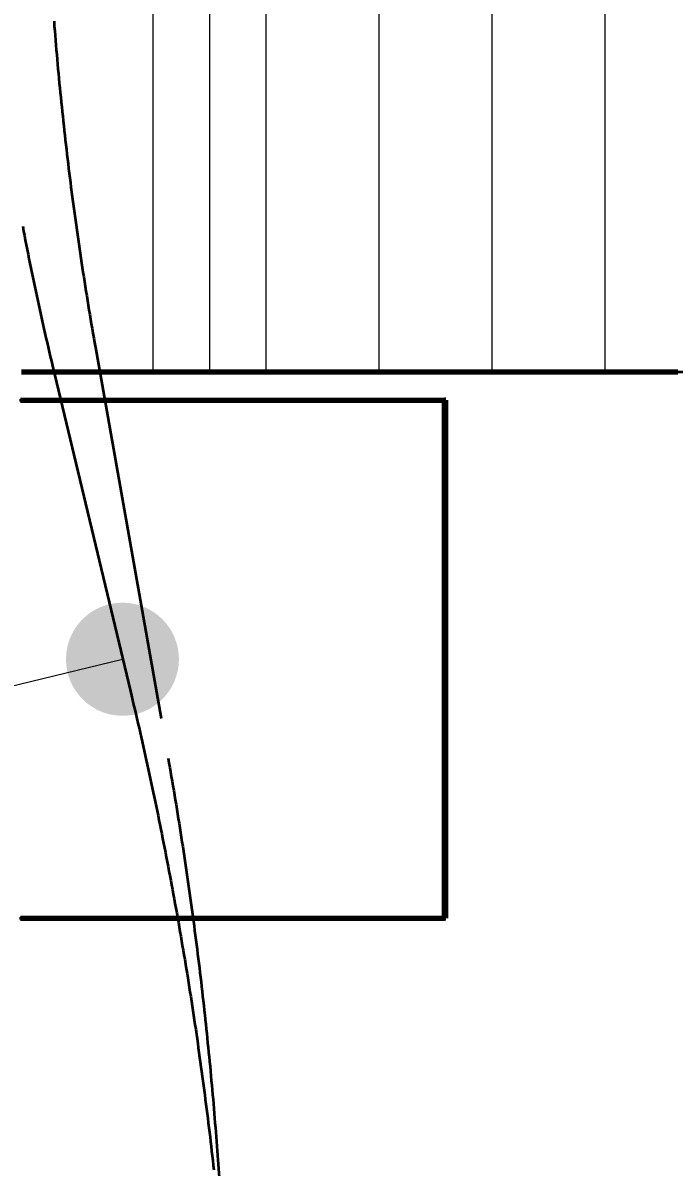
# Model space of a CAD drawing. Header units: millimetres. Extents: x 0 to 2208, y 0 to 420.
# Drawn here: x 79.01 to 85.97, y 165.2 to 177.35 of the extents above; entities that cross this region are included whole.
import ezdxf

# ---------------------------------------------------------------- set-up
doc = ezdxf.new("R2010")
doc.units = ezdxf.units.MM
doc.linetypes.add('IRAM-E-TRAZOS', pattern=[5, 4, -1])
for name, color, linetype, lineweight in [('01-VISIBLE', 7, 'CONTINUOUS', 70), ('02-OCULTA', 4, 'IRAM-E-TRAZOS', 35), ('04-COTA', 3, 'CONTINUOUS', 18), ('05-RAYADO', 8, 'CONTINUOUS', 18), ('08-FINA', 5, 'CONTINUOUS', 18)]:
    doc.layers.add(name, color=color, linetype=linetype, lineweight=lineweight)
doc.styles.add('ISO3098', font='isocpeur.ttf')
doc.dimstyles.new('FLAMA-IRAM', dxfattribs={"dimtxt": 3.5, "dimasz": 3.5, "dimexe": 2, "dimexo": 1.5, "dimgap": 1, "dimtad": 1, "dimdec": 1, "dimtxsty": 'ISO3098', "dimblk": 'IRAM_FLECHA', "dimblk1": 'IRAM_FLECHA', "dimblk2": 'IRAM_FLECHA', "dimcen": 2.5, "dimclrd": 256, "dimclre": 256, "dimclrt": 256, "dimazin": 3, "dimtfac": 1, "dimtmove": 0, "dimatfit": 3, "dimlwd": 18, "dimlwe": 18})

# ---------------------------------------------------------------- blocks, each defined once
blk = doc.blocks.new('IRAM_FLECHA')
blk.add_solid([(0, 0), (-1, 0.125), (-1, -0.125)])

msp = doc.modelspace()

# ---------------------------------------------------------------- hatches: boundary and pattern name
at = {"layer": '05-RAYADO'}
h = msp.add_hatch(dxfattribs=at)
h.set_pattern_fill('ANSI31', scale=0.94488, angle=45)
h.paths.add_polyline_path([(103.992, 173.645), (103.992, 194.687), (76.976, 194.687), (76.976, 173.645)])
h = msp.add_hatch(dxfattribs=at)
h.set_pattern_fill('ANSI31', scale=0.377953, angle=45)
h.paths.add_polyline_path([(101.669, 173.645), (101.669, 194.687), (79.299, 194.687), (79.299, 173.645)])
at = {"layer": '08-FINA'}
h = msp.add_hatch(color=7, dxfattribs=at)
h.dxf.hatch_style = 1
edge = h.paths.add_edge_path()
edge.add_arc((80.073, 170.595), 0.6, 0, 360)

# ---------------------------------------------------------------- linework, layer by layer
at = {"layer": '01-VISIBLE'}
for p, q in [((83.495, 167.845), (83.495, 173.345)), ((83.51, 173.345), (83.495, 173.345)), ((83.51, 167.845), (83.51, 173.345)), ((83.51, 167.845), (83.495, 167.845))]:
    msp.add_line(p, q, dxfattribs=at)
for points in [[(79.002, 173.645), (79.052, 173.645), (79.103, 173.645), (79.153, 173.645), (79.203, 173.645), (79.253, 173.645), (79.303, 173.645), (79.353, 173.645), (79.403, 173.645), (79.454, 173.645), (79.504, 173.645), (79.554, 173.645), (79.604, 173.645), (79.654, 173.645), (79.704, 173.645), (79.754, 173.645), (79.805, 173.645), (79.855, 173.645), (79.905, 173.645), (79.955, 173.645), (80.005, 173.645), (80.055, 173.645), (80.105, 173.645), (80.156, 173.645), (80.206, 173.645), (80.256, 173.645), (80.306, 173.645), (80.356, 173.645), (80.406, 173.645), (80.456, 173.645), (80.506, 173.645), (80.557, 173.645), (80.607, 173.645), (80.657, 173.645), (80.707, 173.645), (80.757, 173.645), (80.807, 173.645), (80.857, 173.645), (80.908, 173.645), (80.958, 173.645), (81.008, 173.645), (81.058, 173.645), (81.108, 173.645), (81.158, 173.645), (81.208, 173.645), (81.259, 173.645), (81.309, 173.645), (81.359, 173.645), (81.409, 173.645), (81.459, 173.645), (81.509, 173.645), (81.559, 173.645), (81.61, 173.645), (81.66, 173.645), (81.71, 173.645), (81.76, 173.645), (81.81, 173.645), (81.86, 173.645), (81.91, 173.645), (81.961, 173.645), (82.011, 173.645), (82.061, 173.645), (82.111, 173.645), (82.161, 173.645), (82.211, 173.645), (82.261, 173.645), (82.312, 173.645), (82.362, 173.645), (82.412, 173.645), (82.462, 173.645), (82.512, 173.645), (82.562, 173.645), (82.612, 173.645), (82.663, 173.645), (82.713, 173.645), (82.763, 173.645), (82.813, 173.645), (82.863, 173.645), (82.913, 173.645), (82.963, 173.645), (83.014, 173.645), (83.064, 173.645), (83.114, 173.645), (83.164, 173.645), (83.214, 173.645), (83.264, 173.645), (83.314, 173.645), (83.365, 173.645), (83.415, 173.645), (83.465, 173.645), (83.515, 173.645), (83.565, 173.645), (83.615, 173.645), (83.665, 173.645), (83.715, 173.645), (83.766, 173.645), (83.816, 173.645), (83.866, 173.645), (83.916, 173.645), (83.966, 173.645), (84.016, 173.645), (84.066, 173.645), (84.117, 173.645), (84.167, 173.645), (84.217, 173.645), (84.267, 173.645), (84.317, 173.645), (84.367, 173.645), (84.417, 173.645), (84.468, 173.645), (84.518, 173.645), (84.568, 173.645), (84.618, 173.645), (84.668, 173.645), (84.718, 173.645), (84.768, 173.645), (84.819, 173.645), (84.869, 173.645), (84.919, 173.645), (84.969, 173.645), (85.019, 173.645), (85.069, 173.645), (85.119, 173.645), (85.17, 173.645), (85.22, 173.645), (85.27, 173.645), (85.32, 173.645), (85.37, 173.645), (85.42, 173.645), (85.47, 173.645), (85.521, 173.645), (85.571, 173.645), (85.621, 173.645), (85.671, 173.645), (85.721, 173.645), (85.771, 173.645), (85.821, 173.645), (85.872, 173.645), (85.922, 173.645), (85.972, 173.645)], [(78.989, 173.345), (79.039, 173.345), (79.089, 173.345), (79.139, 173.345), (79.189, 173.345), (79.239, 173.345), (79.289, 173.345), (79.339, 173.345), (79.389, 173.345), (79.439, 173.345), (79.489, 173.345), (79.539, 173.345), (79.589, 173.345), (79.64, 173.345), (79.69, 173.345), (79.74, 173.345), (79.79, 173.345), (79.84, 173.345), (79.89, 173.345), (79.94, 173.345), (79.99, 173.345), (80.04, 173.345), (80.09, 173.345), (80.14, 173.345), (80.19, 173.345), (80.24, 173.345), (80.29, 173.345), (80.341, 173.345), (80.391, 173.345), (80.441, 173.345), (80.491, 173.345), (80.541, 173.345), (80.591, 173.345), (80.641, 173.345), (80.691, 173.345), (80.741, 173.345), (80.791, 173.345), (80.841, 173.345), (80.891, 173.345), (80.941, 173.345), (80.992, 173.345), (81.042, 173.345), (81.092, 173.345), (81.142, 173.345), (81.192, 173.345), (81.242, 173.345), (81.292, 173.345), (81.342, 173.345), (81.392, 173.345), (81.442, 173.345), (81.492, 173.345), (81.542, 173.345), (81.592, 173.345), (81.642, 173.345), (81.693, 173.345), (81.743, 173.345), (81.793, 173.345), (81.843, 173.345), (81.893, 173.345), (81.943, 173.345), (81.993, 173.345), (82.043, 173.345), (82.093, 173.345), (82.143, 173.345), (82.193, 173.345), (82.243, 173.345), (82.293, 173.345), (82.344, 173.345), (82.394, 173.345), (82.444, 173.345), (82.494, 173.345), (82.544, 173.345), (82.594, 173.345), (82.644, 173.345), (82.694, 173.345), (82.744, 173.345), (82.794, 173.345), (82.844, 173.345), (82.894, 173.345), (82.944, 173.345), (82.994, 173.345), (83.045, 173.345), (83.095, 173.345), (83.145, 173.345), (83.195, 173.345), (83.245, 173.345), (83.295, 173.345), (83.345, 173.345), (83.395, 173.345), (83.445, 173.345), (83.495, 173.345)], [(78.989, 167.845), (79.039, 167.845), (79.089, 167.845), (79.139, 167.845), (79.189, 167.845), (79.239, 167.845), (79.289, 167.845), (79.339, 167.845), (79.389, 167.845), (79.439, 167.845), (79.489, 167.845), (79.539, 167.845), (79.589, 167.845), (79.64, 167.845), (79.69, 167.845), (79.74, 167.845), (79.79, 167.845), (79.84, 167.845), (79.89, 167.845), (79.94, 167.845), (79.99, 167.845), (80.04, 167.845), (80.09, 167.845), (80.14, 167.845), (80.19, 167.845), (80.24, 167.845), (80.29, 167.845), (80.341, 167.845), (80.391, 167.845), (80.441, 167.845), (80.491, 167.845), (80.541, 167.845), (80.591, 167.845), (80.641, 167.845), (80.691, 167.845), (80.741, 167.845), (80.791, 167.845), (80.841, 167.845), (80.891, 167.845), (80.941, 167.845), (80.992, 167.845), (81.042, 167.845), (81.092, 167.845), (81.142, 167.845), (81.192, 167.845), (81.242, 167.845), (81.292, 167.845), (81.342, 167.845), (81.392, 167.845), (81.442, 167.845), (81.492, 167.845), (81.542, 167.845), (81.592, 167.845), (81.642, 167.845), (81.693, 167.845), (81.743, 167.845), (81.793, 167.845), (81.843, 167.845), (81.893, 167.845), (81.943, 167.845), (81.993, 167.845), (82.043, 167.845), (82.093, 167.845), (82.143, 167.845), (82.193, 167.845), (82.243, 167.845), (82.293, 167.845), (82.344, 167.845), (82.394, 167.845), (82.444, 167.845), (82.494, 167.845), (82.544, 167.845), (82.594, 167.845), (82.644, 167.845), (82.694, 167.845), (82.744, 167.845), (82.794, 167.845), (82.844, 167.845), (82.894, 167.845), (82.944, 167.845), (82.994, 167.845), (83.045, 167.845), (83.095, 167.845), (83.145, 167.845), (83.195, 167.845), (83.245, 167.845), (83.295, 167.845), (83.345, 167.845), (83.395, 167.845), (83.445, 167.845), (83.495, 167.845)]]:
    msp.add_lwpolyline(points, dxfattribs=at)
at = {"layer": '02-OCULTA'}
for p, q in [((79.785, 173.905), (80.558, 169.546)), ((79.785, 173.905), (80.558, 169.546)), ((79.329, 173.71), (80.157, 170.257)), ((81.079, 165.376), (81.164, 164.216)), ((81.079, 165.376), (81.164, 164.216))]:
    msp.add_line(p, q, dxfattribs=at)
for points in [[(79.346, 177.366), (79.349, 177.315), (79.354, 177.265), (79.358, 177.214), (79.362, 177.164), (79.366, 177.113), (79.37, 177.063), (79.375, 177.013), (79.379, 176.962), (79.384, 176.912), (79.388, 176.862), (79.393, 176.811), (79.398, 176.761), (79.402, 176.71), (79.407, 176.66), (79.412, 176.61), (79.417, 176.559), (79.422, 176.509), (79.428, 176.459), (79.433, 176.409), (79.438, 176.358), (79.444, 176.308), (79.449, 176.258), (79.455, 176.207), (79.46, 176.157), (79.466, 176.107), (79.472, 176.057), (79.477, 176.006), (79.483, 175.956), (79.489, 175.906), (79.495, 175.856), (79.501, 175.805), (79.507, 175.755), (79.514, 175.705), (79.52, 175.655), (79.526, 175.605), (79.533, 175.555), (79.539, 175.504), (79.546, 175.454), (79.553, 175.404), (79.559, 175.354), (79.566, 175.304), (79.573, 175.254), (79.58, 175.204), (79.587, 175.154), (79.594, 175.103), (79.601, 175.053), (79.608, 175.003), (79.616, 174.953), (79.623, 174.903), (79.631, 174.853), (79.638, 174.803), (79.646, 174.753), (79.653, 174.703), (79.661, 174.653), (79.669, 174.603), (79.677, 174.553), (79.685, 174.503), (79.693, 174.453), (79.701, 174.403), (79.709, 174.354), (79.717, 174.304), (79.725, 174.254), (79.734, 174.204), (79.742, 174.154), (79.751, 174.104), (79.759, 174.054), (79.768, 174.004), (79.777, 173.955), (79.785, 173.905)], [(79.346, 177.366), (79.349, 177.315), (79.354, 177.265), (79.358, 177.214), (79.362, 177.164), (79.366, 177.113), (79.37, 177.063), (79.375, 177.013), (79.379, 176.962), (79.384, 176.912), (79.388, 176.862), (79.393, 176.811), (79.398, 176.761), (79.402, 176.71), (79.407, 176.66), (79.412, 176.61), (79.417, 176.559), (79.422, 176.509), (79.428, 176.459), (79.433, 176.409), (79.438, 176.358), (79.444, 176.308), (79.449, 176.258), (79.455, 176.207), (79.46, 176.157), (79.466, 176.107), (79.472, 176.057), (79.477, 176.006), (79.483, 175.956), (79.489, 175.906), (79.495, 175.856), (79.501, 175.805), (79.507, 175.755), (79.514, 175.705), (79.52, 175.655), (79.526, 175.605), (79.533, 175.555), (79.539, 175.504), (79.546, 175.454), (79.553, 175.404), (79.559, 175.354), (79.566, 175.304), (79.573, 175.254), (79.58, 175.204), (79.587, 175.154), (79.594, 175.103), (79.601, 175.053), (79.608, 175.003), (79.616, 174.953), (79.623, 174.903), (79.631, 174.853), (79.638, 174.803), (79.646, 174.753), (79.653, 174.703), (79.661, 174.653), (79.669, 174.603), (79.677, 174.553), (79.685, 174.503), (79.693, 174.453), (79.701, 174.403), (79.709, 174.354), (79.717, 174.304), (79.725, 174.254), (79.734, 174.204), (79.742, 174.154), (79.751, 174.104), (79.759, 174.054), (79.768, 174.004), (79.777, 173.955), (79.785, 173.905)], [(79.013, 175.19), (79.022, 175.14), (79.032, 175.091), (79.041, 175.041), (79.051, 174.992), (79.061, 174.942), (79.07, 174.893), (79.08, 174.843), (79.09, 174.794), (79.1, 174.744), (79.11, 174.695), (79.12, 174.646), (79.131, 174.596), (79.141, 174.547), (79.152, 174.497), (79.162, 174.448), (79.173, 174.399), (79.183, 174.349), (79.194, 174.3), (79.205, 174.251), (79.216, 174.202), (79.227, 174.152), (79.238, 174.103), (79.249, 174.054), (79.26, 174.005), (79.272, 173.956), (79.283, 173.906), (79.294, 173.857), (79.306, 173.808), (79.318, 173.759), (79.329, 173.71)], [(79.002, 173.645), (79.07, 173.645), (79.137, 173.645), (79.205, 173.645), (79.272, 173.645), (79.34, 173.645), (79.407, 173.645), (79.475, 173.645), (79.542, 173.645), (79.61, 173.645), (79.677, 173.645), (79.745, 173.645), (79.813, 173.645), (79.88, 173.645), (79.948, 173.645), (80.015, 173.645), (80.083, 173.645), (80.15, 173.645), (80.218, 173.645), (80.285, 173.645), (80.353, 173.645), (80.42, 173.645), (80.488, 173.645), (80.556, 173.645), (80.623, 173.645), (80.691, 173.645), (80.758, 173.645), (80.826, 173.645), (80.893, 173.645), (80.961, 173.645), (81.028, 173.645), (81.096, 173.645), (81.163, 173.645), (81.231, 173.645), (81.298, 173.645), (81.366, 173.645), (81.434, 173.645), (81.501, 173.645), (81.569, 173.645), (81.636, 173.645), (81.704, 173.645), (81.771, 173.645), (81.839, 173.645), (81.906, 173.645), (81.974, 173.645), (82.041, 173.645), (82.109, 173.645), (82.176, 173.645), (82.244, 173.645), (82.312, 173.645), (82.379, 173.645), (82.447, 173.645), (82.514, 173.645), (82.582, 173.645), (82.649, 173.645), (82.717, 173.645), (82.784, 173.645), (82.852, 173.645), (82.919, 173.645), (82.987, 173.645), (83.055, 173.645), (83.122, 173.645), (83.19, 173.645), (83.257, 173.645), (83.325, 173.645), (83.392, 173.645), (83.46, 173.645), (83.527, 173.645), (83.595, 173.645), (83.662, 173.645), (83.73, 173.645), (83.797, 173.645), (83.865, 173.645), (83.933, 173.645), (84, 173.645), (84.068, 173.645), (84.135, 173.645), (84.203, 173.645), (84.27, 173.645), (84.338, 173.645), (84.405, 173.645), (84.473, 173.645), (84.54, 173.645), (84.608, 173.645), (84.676, 173.645), (84.743, 173.645), (84.811, 173.645), (84.878, 173.645), (84.946, 173.645), (85.013, 173.645), (85.081, 173.645), (85.148, 173.645), (85.216, 173.645), (85.283, 173.645), (85.351, 173.645), (85.418, 173.645), (85.486, 173.645), (85.554, 173.645), (85.621, 173.645), (85.689, 173.645), (85.756, 173.645), (85.824, 173.645), (85.891, 173.645), (85.959, 173.645), (86.026, 173.645)], [(78.98, 173.345), (79.031, 173.345), (79.081, 173.345), (79.131, 173.345), (79.182, 173.345), (79.232, 173.345), (79.282, 173.345), (79.333, 173.345), (79.383, 173.345), (79.433, 173.345), (79.484, 173.345), (79.534, 173.345), (79.584, 173.345), (79.635, 173.345), (79.685, 173.345), (79.735, 173.345), (79.786, 173.345), (79.836, 173.345), (79.886, 173.345), (79.937, 173.345), (79.987, 173.345), (80.037, 173.345), (80.088, 173.345), (80.138, 173.345), (80.188, 173.345), (80.239, 173.345), (80.289, 173.345), (80.339, 173.345), (80.39, 173.345), (80.44, 173.345), (80.49, 173.345), (80.541, 173.345), (80.591, 173.345), (80.641, 173.345), (80.692, 173.345), (80.742, 173.345), (80.792, 173.345), (80.843, 173.345), (80.893, 173.345), (80.943, 173.345), (80.994, 173.345), (81.044, 173.345), (81.094, 173.345), (81.145, 173.345), (81.195, 173.345), (81.245, 173.345), (81.296, 173.345), (81.346, 173.345), (81.396, 173.345), (81.447, 173.345), (81.497, 173.345), (81.547, 173.345), (81.598, 173.345), (81.648, 173.345), (81.698, 173.345), (81.749, 173.345), (81.799, 173.345), (81.849, 173.345), (81.9, 173.345), (81.95, 173.345), (82, 173.345), (82.051, 173.345), (82.101, 173.345), (82.151, 173.345), (82.202, 173.345), (82.252, 173.345), (82.302, 173.345), (82.353, 173.345), (82.403, 173.345), (82.453, 173.345), (82.504, 173.345), (82.554, 173.345), (82.604, 173.345), (82.655, 173.345), (82.705, 173.345), (82.755, 173.345), (82.806, 173.345), (82.856, 173.345), (82.906, 173.345), (82.957, 173.345), (83.007, 173.345), (83.057, 173.345), (83.108, 173.345), (83.158, 173.345), (83.208, 173.345), (83.259, 173.345), (83.309, 173.345), (83.359, 173.345), (83.41, 173.345), (83.46, 173.345), (83.51, 173.345)], [(80.157, 170.257), (80.169, 170.209), (80.18, 170.16), (80.192, 170.111), (80.203, 170.062), (80.215, 170.014), (80.226, 169.965), (80.237, 169.916), (80.249, 169.867), (80.26, 169.818), (80.271, 169.769), (80.282, 169.72), (80.293, 169.672), (80.304, 169.623), (80.315, 169.574), (80.325, 169.525), (80.336, 169.476), (80.347, 169.427), (80.358, 169.378), (80.368, 169.329), (80.379, 169.28), (80.389, 169.231), (80.4, 169.182), (80.41, 169.133), (80.42, 169.084), (80.43, 169.035), (80.441, 168.986), (80.451, 168.937), (80.461, 168.888), (80.471, 168.839), (80.481, 168.789), (80.49, 168.74), (80.5, 168.691), (80.51, 168.642), (80.52, 168.593), (80.529, 168.544), (80.539, 168.494), (80.548, 168.445), (80.558, 168.396), (80.567, 168.347), (80.577, 168.298), (80.586, 168.248), (80.595, 168.199), (80.604, 168.15), (80.613, 168.101), (80.622, 168.051), (80.631, 168.002), (80.64, 167.953), (80.649, 167.903), (80.658, 167.854), (80.667, 167.805), (80.675, 167.755), (80.684, 167.706), (80.692, 167.657), (80.701, 167.607), (80.709, 167.558), (80.718, 167.508), (80.726, 167.459), (80.734, 167.41), (80.742, 167.36), (80.75, 167.311), (80.759, 167.261), (80.767, 167.212), (80.774, 167.162), (80.782, 167.113), (80.79, 167.063), (80.798, 167.014), (80.806, 166.964), (80.813, 166.915), (80.821, 166.865), (80.828, 166.816), (80.836, 166.766), (80.843, 166.717), (80.851, 166.667), (80.858, 166.617), (80.865, 166.568), (80.872, 166.518), (80.879, 166.469), (80.886, 166.419), (80.893, 166.369), (80.9, 166.32), (80.907, 166.27), (80.914, 166.221), (80.921, 166.171), (80.927, 166.121), (80.934, 166.072), (80.941, 166.022), (80.947, 165.972), (80.953, 165.922), (80.96, 165.873), (80.966, 165.823), (80.972, 165.773), (80.979, 165.724), (80.985, 165.674), (80.991, 165.624), (80.997, 165.574), (81.003, 165.525), (81.009, 165.475), (81.014, 165.425), (81.02, 165.375), (81.026, 165.326), (81.032, 165.276), (81.037, 165.226), (81.043, 165.176)], [(80.558, 169.546), (80.566, 169.496), (80.575, 169.447), (80.584, 169.398), (80.592, 169.349), (80.601, 169.299), (80.609, 169.25), (80.617, 169.201), (80.626, 169.151), (80.634, 169.102), (80.642, 169.052), (80.65, 169.003), (80.658, 168.954), (80.666, 168.904), (80.674, 168.855), (80.682, 168.805), (80.69, 168.756), (80.697, 168.707), (80.705, 168.657), (80.713, 168.608), (80.72, 168.558), (80.728, 168.509), (80.735, 168.459), (80.743, 168.41), (80.75, 168.36), (80.757, 168.311), (80.764, 168.261), (80.772, 168.212), (80.779, 168.162), (80.786, 168.113), (80.793, 168.063), (80.8, 168.013), (80.806, 167.964), (80.813, 167.914), (80.82, 167.865), (80.827, 167.815), (80.833, 167.765), (80.84, 167.716), (80.846, 167.666), (80.853, 167.617), (80.859, 167.567), (80.865, 167.517), (80.871, 167.468), (80.878, 167.418), (80.884, 167.368), (80.89, 167.319), (80.896, 167.269), (80.902, 167.219), (80.908, 167.17), (80.913, 167.12), (80.919, 167.07), (80.925, 167.02), (80.93, 166.971), (80.936, 166.921), (80.942, 166.871), (80.947, 166.821), (80.952, 166.772), (80.958, 166.722), (80.963, 166.672), (80.968, 166.622), (80.973, 166.573), (80.978, 166.523), (80.983, 166.473), (80.988, 166.423), (80.993, 166.373), (80.998, 166.324), (81.003, 166.274), (81.008, 166.224), (81.012, 166.174), (81.017, 166.124), (81.021, 166.075), (81.026, 166.025), (81.03, 165.975), (81.035, 165.925), (81.039, 165.875), (81.043, 165.825), (81.047, 165.775), (81.052, 165.725), (81.056, 165.676), (81.06, 165.626), (81.064, 165.576), (81.067, 165.526), (81.071, 165.476), (81.075, 165.426), (81.079, 165.376)], [(80.558, 169.546), (80.566, 169.496), (80.575, 169.447), (80.584, 169.398), (80.592, 169.349), (80.601, 169.299), (80.609, 169.25), (80.617, 169.201), (80.626, 169.151), (80.634, 169.102), (80.642, 169.052), (80.65, 169.003), (80.658, 168.954), (80.666, 168.904), (80.674, 168.855), (80.682, 168.805), (80.69, 168.756), (80.697, 168.707), (80.705, 168.657), (80.713, 168.608), (80.72, 168.558), (80.728, 168.509), (80.735, 168.459), (80.743, 168.41), (80.75, 168.36), (80.757, 168.311), (80.764, 168.261), (80.772, 168.212), (80.779, 168.162), (80.786, 168.113), (80.793, 168.063), (80.8, 168.013), (80.806, 167.964), (80.813, 167.914), (80.82, 167.865), (80.827, 167.815), (80.833, 167.765), (80.84, 167.716), (80.846, 167.666), (80.853, 167.617), (80.859, 167.567), (80.865, 167.517), (80.871, 167.468), (80.878, 167.418), (80.884, 167.368), (80.89, 167.319), (80.896, 167.269), (80.902, 167.219), (80.908, 167.17), (80.913, 167.12), (80.919, 167.07), (80.925, 167.02), (80.93, 166.971), (80.936, 166.921), (80.942, 166.871), (80.947, 166.821), (80.952, 166.772), (80.958, 166.722), (80.963, 166.672), (80.968, 166.622), (80.973, 166.573), (80.978, 166.523), (80.983, 166.473), (80.988, 166.423), (80.993, 166.373), (80.998, 166.324), (81.003, 166.274), (81.008, 166.224), (81.012, 166.174), (81.017, 166.124), (81.021, 166.075), (81.026, 166.025), (81.03, 165.975), (81.035, 165.925), (81.039, 165.875), (81.043, 165.825), (81.047, 165.775), (81.052, 165.725), (81.056, 165.676), (81.06, 165.626), (81.064, 165.576), (81.067, 165.526), (81.071, 165.476), (81.075, 165.426), (81.079, 165.376)], [(78.98, 167.845), (79.031, 167.845), (79.081, 167.845), (79.131, 167.845), (79.182, 167.845), (79.232, 167.845), (79.282, 167.845), (79.333, 167.845), (79.383, 167.845), (79.433, 167.845), (79.484, 167.845), (79.534, 167.845), (79.584, 167.845), (79.635, 167.845), (79.685, 167.845), (79.735, 167.845), (79.786, 167.845), (79.836, 167.845), (79.886, 167.845), (79.937, 167.845), (79.987, 167.845), (80.037, 167.845), (80.088, 167.845), (80.138, 167.845), (80.188, 167.845), (80.239, 167.845), (80.289, 167.845), (80.339, 167.845), (80.39, 167.845), (80.44, 167.845), (80.49, 167.845), (80.541, 167.845), (80.591, 167.845), (80.641, 167.845), (80.692, 167.845), (80.742, 167.845), (80.792, 167.845), (80.843, 167.845), (80.893, 167.845), (80.943, 167.845), (80.994, 167.845), (81.044, 167.845), (81.094, 167.845), (81.145, 167.845), (81.195, 167.845), (81.245, 167.845), (81.296, 167.845), (81.346, 167.845), (81.396, 167.845), (81.447, 167.845), (81.497, 167.845), (81.547, 167.845), (81.598, 167.845), (81.648, 167.845), (81.698, 167.845), (81.749, 167.845), (81.799, 167.845), (81.849, 167.845), (81.9, 167.845), (81.95, 167.845), (82, 167.845), (82.051, 167.845), (82.101, 167.845), (82.151, 167.845), (82.202, 167.845), (82.252, 167.845), (82.302, 167.845), (82.353, 167.845), (82.403, 167.845), (82.453, 167.845), (82.504, 167.845), (82.554, 167.845), (82.604, 167.845), (82.655, 167.845), (82.705, 167.845), (82.755, 167.845), (82.806, 167.845), (82.856, 167.845), (82.906, 167.845), (82.957, 167.845), (83.007, 167.845), (83.057, 167.845), (83.108, 167.845), (83.158, 167.845), (83.208, 167.845), (83.259, 167.845), (83.309, 167.845), (83.359, 167.845), (83.41, 167.845), (83.46, 167.845), (83.51, 167.845)]]:
    msp.add_lwpolyline(points, dxfattribs=at)
at = {"layer": '08-FINA'}
msp.add_line((39.371, 160.71), (80.073, 170.595), dxfattribs=at)

# ---------------------------------------------------------------- dimensions: what is measured, and where the dimension line sits
at = {"layer": '04-COTA'}
msp.add_linear_dim(base=(55.4841, 143.7659), p1=(76.6591, 143.7659), p2=(87.4841, 216.4511), angle=90, dimstyle='FLAMA-IRAM', override={"dimlfac": 10}, dxfattribs=at).render()

doc.saveas('drawing.dxf')
